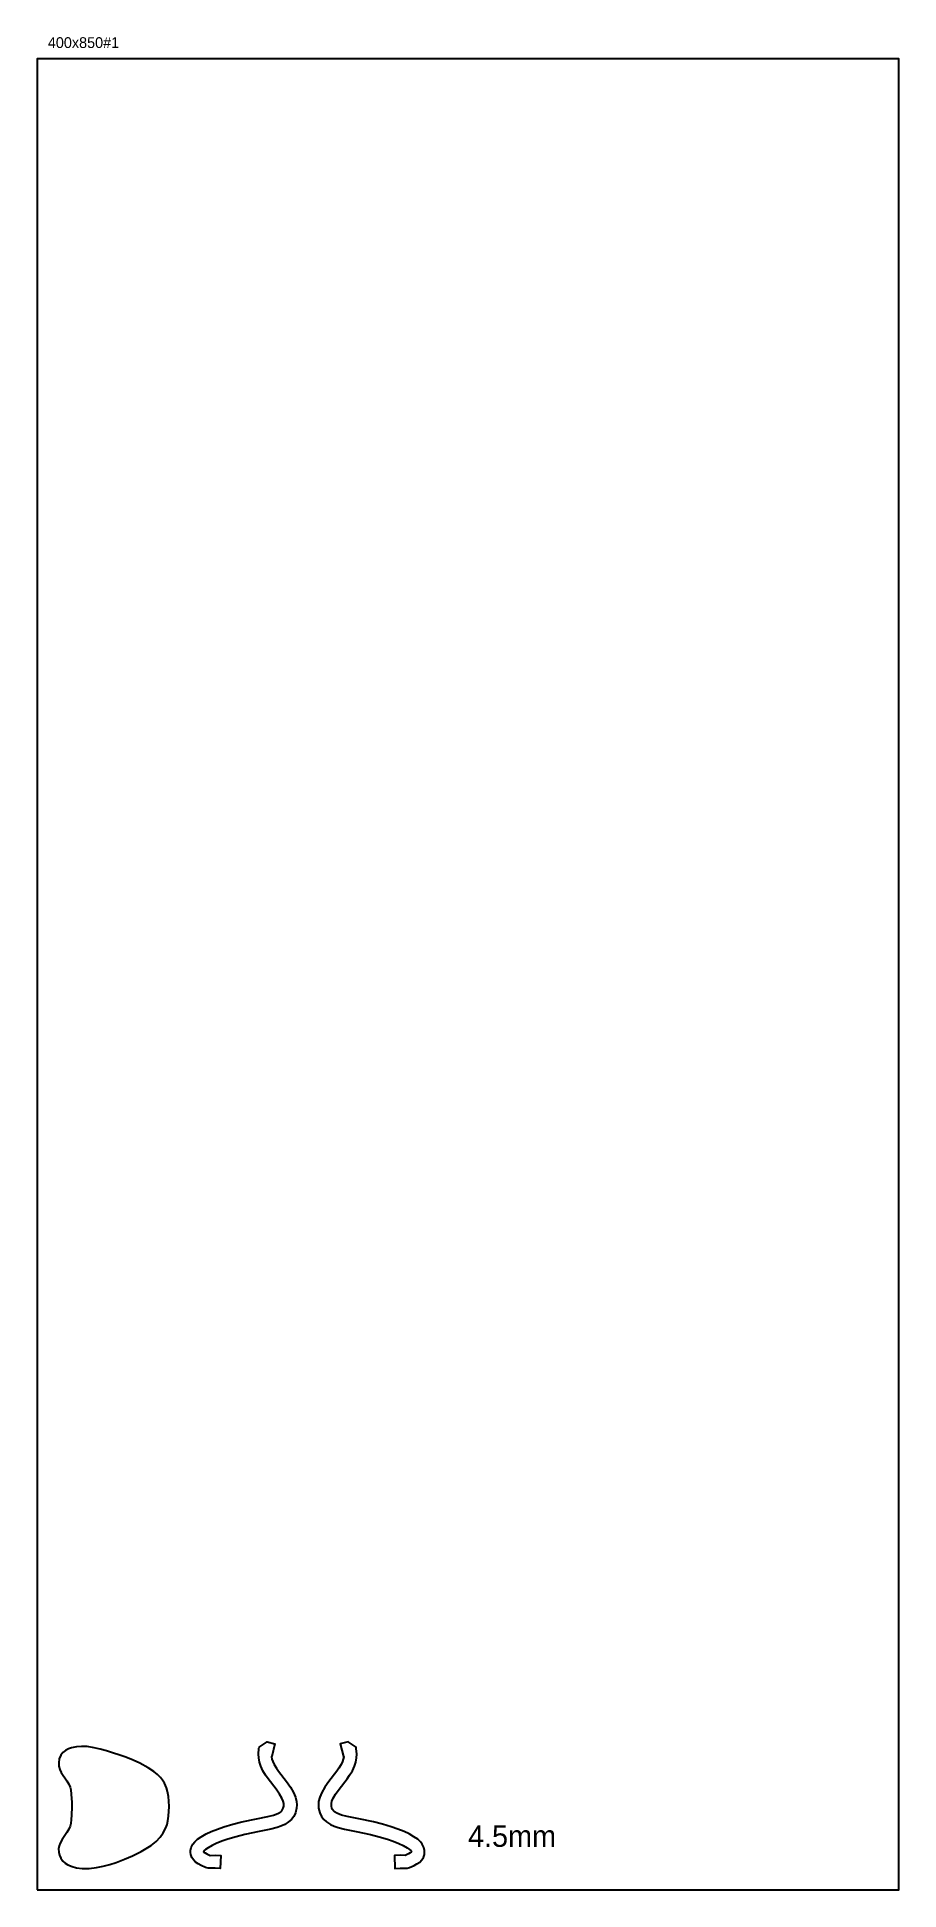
# Model space of a CAD drawing. Header units: millimetres. Extents: x 0 to 400, y 0 to 860.
import ezdxf

# ---------------------------------------------------------------- set-up
doc = ezdxf.new("R2010")
doc.units = ezdxf.units.MM
doc.layers.add('4.5mm', color=7, linetype='Continuous')

msp = doc.modelspace()

# ---------------------------------------------------------------- linework, layer by layer
at = {"layer": '4.5mm'}
for points in [[(0, 0), (400, 0), (400, 850), (0, 850), (0, 0)], [(40.64, 14.21), (44.35, 15.84), (48.38, 17.87), (50.69, 19.21), (52.95, 20.7), (55.24, 22.48), (57.15, 24.45), (58.57, 26.5), (59.75, 28.87), (60.32, 30.44), (60.75, 32.08), (61.04, 34.2), (61.25, 38.72), (61.16, 41.22), (60.96, 43.38), (60.56, 45.64), (60.03, 47.43), (59.08, 49.56), (58.24, 50.95), (57.26, 52.25), (55.87, 53.66), (54.21, 54.98), (51.54, 56.69), (47.75, 58.82), (44.65, 60.3), (41.2, 61.64), (32.23, 64.62), (29.35, 65.39), (26.43, 66.01), (23.25, 66.51), (20.57, 66.64), (18.29, 66.49), (16.04, 66.03), (14.62, 65.56), (13.15, 64.77), (11.99, 63.77), (11.02, 62.5), (10.29, 60.79), (10.03, 59.01), (10.15, 57.42), (10.54, 55.96), (11.24, 54.5), (13.88, 50.61), (14.77, 49.05), (15.3, 47.74), (15.62, 46.46), (15.88, 44.53), (16.09, 40.6), (16.14, 38.65), (16.01, 34.64), (15.88, 32.76), (15.62, 30.8), (15.3, 29.53), (14.76, 28.22), (13.88, 26.67), (11.64, 23.4), (10.69, 21.66), (10.25, 20.43), (10, 19.07), (10.04, 17.54), (10.38, 16.08), (10.98, 14.7), (11.9, 13.42), (13.09, 12.37), (14.32, 11.62), (16.26, 10.82), (18.25, 10.32), (20.91, 10), (24.18, 10.03), (27.51, 10.4), (30.72, 11.02), (33.78, 11.8), (36.78, 12.75), (40.64, 14.21)], [(82.67, 16.09), (85.23, 16), (85.01, 10), (82.6, 10.09), (79.38, 10.04), (78.21, 10.42), (76.11, 11.36), (74.8, 12.08), (73.55, 12.97), (72.6, 13.92), (71.83, 15.08), (71.37, 16.4), (71.25, 17.34), (71.27, 18.28), (71.57, 19.67), (72.33, 21.24), (73.19, 22.34), (74.46, 23.51), (76.21, 24.72), (78.46, 25.99), (80.76, 27.09), (83.72, 28.28), (86.73, 29.31), (90.85, 30.51), (95, 31.54), (101.8, 33.03), (107.17, 34.08), (109.78, 34.71), (110.94, 35.11), (112.03, 35.62), (113.06, 36.29), (113.57, 36.76), (113.98, 37.28), (114.28, 37.9), (114.51, 38.88), (114.55, 39.5), (114.51, 40.13), (114.25, 41.21), (113.66, 42.6), (112.58, 44.44), (110.94, 46.75), (107.25, 51.52), (106.05, 53.23), (104.74, 55.36), (103.78, 57.39), (103.16, 59.3), (102.85, 61.25), (102.79, 63.03), (102.99, 65.61), (103.1, 66.29), (106.8, 68.71), (110.41, 67.8), (108.94, 61.98), (108.83, 62.01), (108.83, 61.83), (109.01, 60.7), (109.36, 59.61), (110.02, 58.23), (111.06, 56.53), (112.08, 55.09), (115.75, 50.33), (117.63, 47.7), (119.03, 45.3), (119.97, 43.1), (120.46, 41.04), (120.57, 39.53), (120.47, 37.98), (119.95, 35.85), (119.1, 34.1), (118.01, 32.69), (116.76, 31.54), (114.96, 30.36), (113.19, 29.54), (111.46, 28.94), (108.45, 28.22), (103.02, 27.15), (96.37, 25.7), (92.42, 24.72), (88.54, 23.59), (85.82, 22.66), (83.18, 21.59), (81.23, 20.67), (79.39, 19.62), (78.21, 18.81), (77.62, 18.27), (77.46, 18.06), (77.29, 17.71), (77.44, 17.57), (78.01, 17.17), (78.78, 16.74), (80.3, 16.06), (82.67, 16.09)], [(168.46, 16.09), (165.9, 16), (166.12, 10), (168.53, 10.09), (171.75, 10.04), (172.92, 10.42), (175.02, 11.36), (176.33, 12.08), (177.58, 12.97), (178.53, 13.92), (179.3, 15.08), (179.76, 16.4), (179.88, 17.34), (179.86, 18.28), (179.56, 19.67), (178.8, 21.24), (177.94, 22.34), (176.68, 23.51), (174.92, 24.72), (172.67, 25.99), (170.37, 27.09), (167.41, 28.28), (164.4, 29.31), (160.28, 30.51), (156.13, 31.54), (149.33, 33.03), (143.96, 34.08), (141.35, 34.71), (140.19, 35.11), (139.1, 35.62), (138.07, 36.29), (137.56, 36.76), (137.15, 37.28), (136.86, 37.9), (136.62, 38.88), (136.58, 39.5), (136.62, 40.13), (136.88, 41.21), (137.47, 42.6), (138.55, 44.44), (140.2, 46.75), (143.88, 51.52), (145.08, 53.23), (146.39, 55.36), (147.36, 57.39), (147.97, 59.3), (148.28, 61.25), (148.34, 63.03), (148.14, 65.61), (148.03, 66.29), (144.33, 68.71), (140.72, 67.8), (142.19, 61.98), (142.3, 62.01), (142.3, 61.83), (142.12, 60.7), (141.77, 59.61), (141.11, 58.23), (140.07, 56.53), (139.05, 55.09), (135.38, 50.33), (133.5, 47.7), (132.1, 45.3), (131.16, 43.1), (130.67, 41.04), (130.57, 39.53), (130.66, 37.98), (131.18, 35.85), (132.03, 34.1), (133.12, 32.69), (134.37, 31.54), (136.17, 30.36), (137.94, 29.54), (139.68, 28.94), (142.68, 28.22), (148.11, 27.15), (154.76, 25.7), (158.71, 24.72), (162.59, 23.59), (165.31, 22.66), (167.95, 21.59), (169.9, 20.67), (171.74, 19.62), (172.92, 18.81), (173.51, 18.27), (173.67, 18.06), (173.84, 17.71), (173.69, 17.57), (173.13, 17.17), (172.35, 16.74), (170.83, 16.06), (168.46, 16.09)]]:
    msp.add_lwpolyline(points, dxfattribs=at)

# ---------------------------------------------------------------- texts
for s, height, p in [('400x850#1', 5, (5, 855)), ('4.5mm', 10, (200, 20))]:
    msp.add_text(s, height=height, dxfattribs=at).set_placement(p)

doc.saveas('drawing.dxf')
